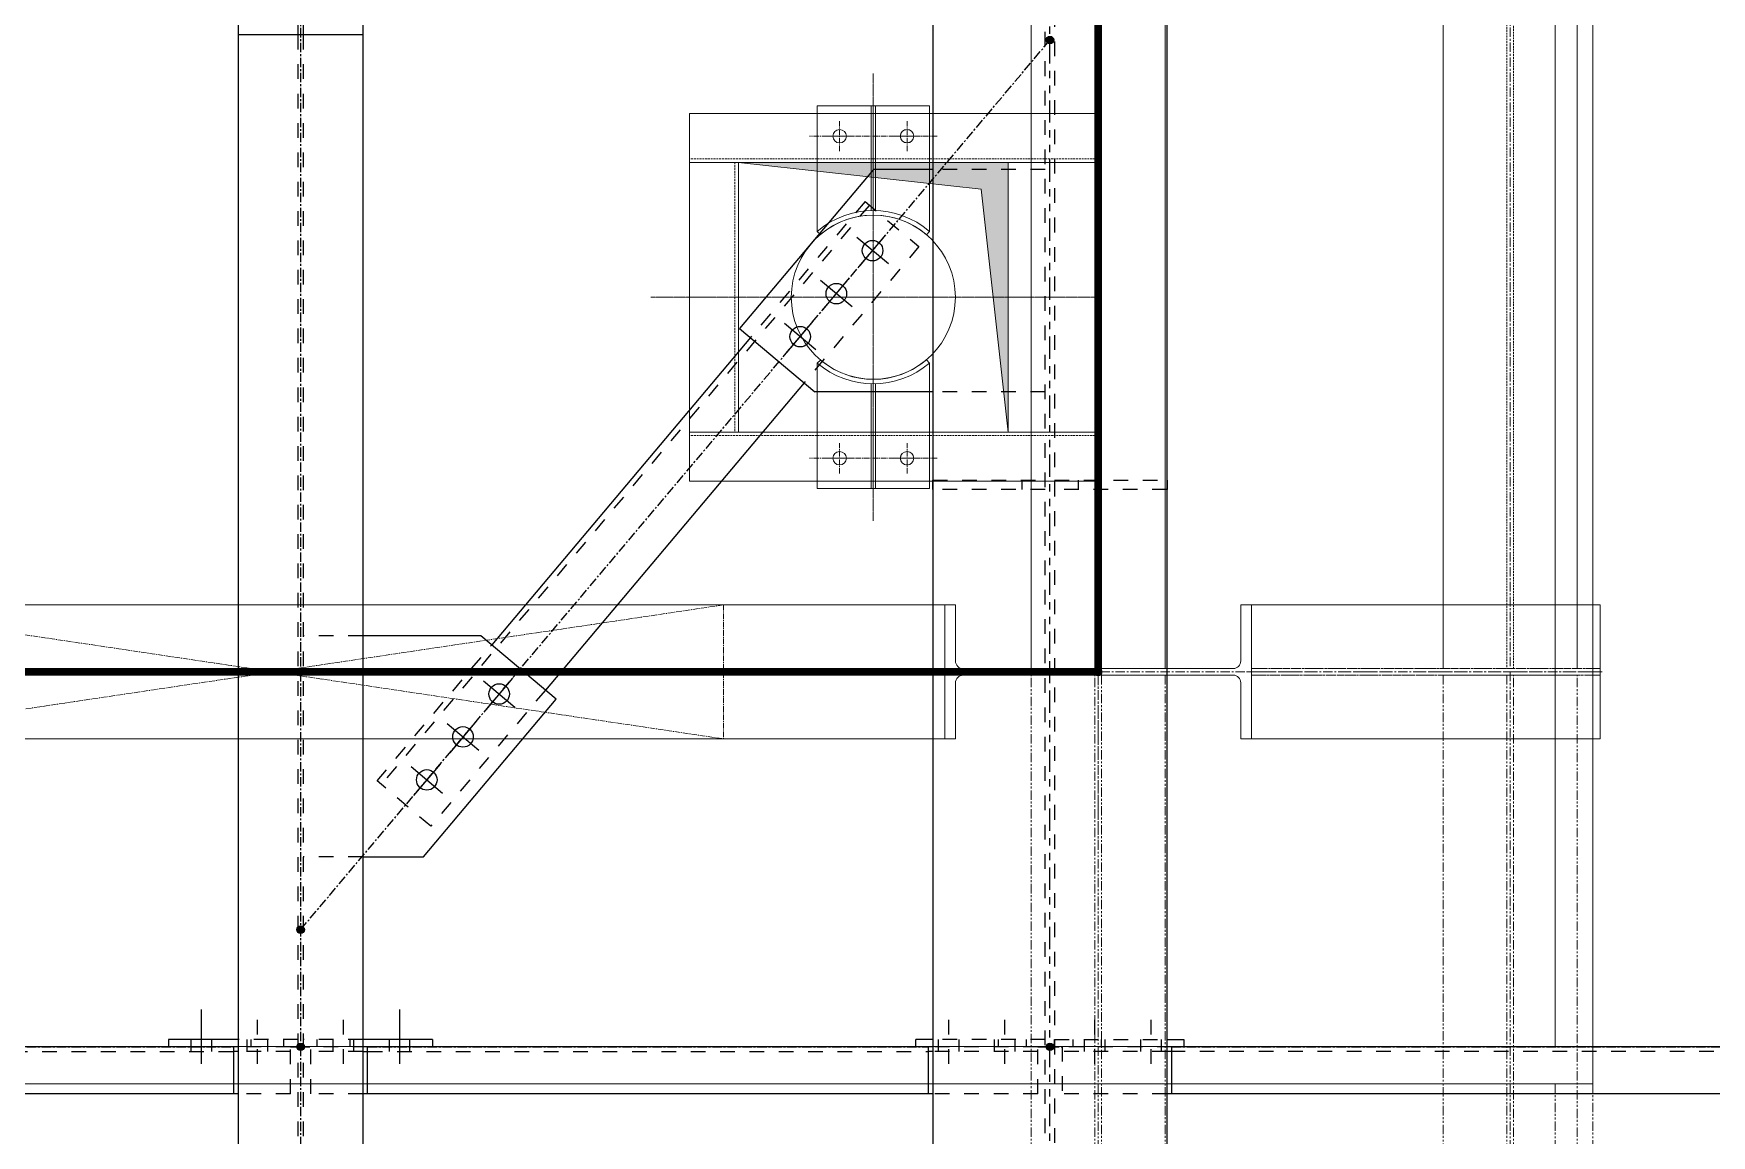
# Model space of a CAD drawing. Header units: inches. Extents: x 209270 to 234360, y -180214 to -150194.
# Drawn here: x 227091 to 229330, y -165882 to -164412 of the extents above; entities that cross this region are included whole.
import ezdxf

# ---------------------------------------------------------------- set-up
doc = ezdxf.new("R2010")
doc.units = ezdxf.units.IN
doc.header["$LTSCALE"] = 10
doc.header["$MEASUREMENT"] = 0
for name, pattern in [('CENTER', [2, 1.25, -0.25, 0.25, -0.25]), ('CENTER2', [1.125, 0.75, -0.125, 0.125, -0.125]), ('DXK_LINE_DOT2', [3.9198, 1.9599, -1.9599]), ('DXK_LINE_DOT5', [7.8785, 2.979, -0.9799, 0.9799, -0.9799, 0.9799, -0.9799]), ('HIDDEN', [0.375, 0.25, -0.125]), ('PHANTOM', [2.5, 1.25, -0.25, 0.25, -0.25, 0.25, -0.25])]:
    doc.linetypes.add(name, pattern=pattern)
for name, color, linetype in [('$AUDIT_BAD_LAYER1', 7, 'Continuous'), ('_STR_0', 2, 'Continuous'), ('_STR_1', 2, 'Continuous'), ('_STR_2', 2, 'Continuous'), ('_STR_4', 2, 'Continuous')]:
    doc.layers.add(name, color=color, linetype=linetype)
for name, color, linetype, lineweight in [('AM_5', 3, 'Continuous', 0), ('CEN', 1, 'CENTER', 9), ('CENETR LINE', 1, 'CENTER2', 9), ('CENTERLINE', 1, 'CENTER2', 9), ('Chute', 191, 'Continuous', 9), ('CIVIL', 6, 'Continuous', 9), ('DIM', 42, 'Continuous', 13), ('handrail', 11, 'FENCELINE1', 9), ('HIDDEN', 3, 'HIDDEN', 9), ('MAIN OBJECT', 2, 'Continuous', 18), ('PHANTOM', 8, 'PHANTOM', 0), ('Sheeting', 4, 'Continuous', 0)]:
    doc.layers.add(name, color=color, linetype=linetype, lineweight=lineweight)
doc.linetypes.add('FENCELINE1', pattern='A,0.25,-0.1,[133,arial.ttf,S=0.1,R=0,X=-0.1,Y=0],-0.1,1', length=1.45)

# ---------------------------------------------------------------- blocks, each defined once
blk = doc.blocks.new('A$C426f7GU6TT')
at = {"layer": 'CEN'}
for p, q in [((0, 235.7), (0, -235.7)), ((-235.7, 0), (235.7, 0))]:
    blk.add_line(p, q, dxfattribs=at)
blk.add_circle((0, 0), 5, dxfattribs=at)
at = {"layer": 'MAIN OBJECT'}
blk.add_lwpolyline([(4.4, -180.2, 0.414214), (14.6, -190.4), (89.4, -190.4), (89.4, -204.7), (-89.4, -204.7), (-89.4, -190.4), (-14.6, -190.4, 0.414214), (-4.4, -180.2), (-4.4, 180.2, 0.414214), (-14.6, 190.4), (-89.4, 190.4), (-89.4, 204.7), (89.4, 204.7), (89.4, 190.4), (14.6, 190.4, 0.414214), (4.4, 180.2), (4.4, -180.2)], format="xyb", dxfattribs=at)
blk = doc.blocks.new('A$Cb10ac4c2')
at = {"layer": 'CENETR LINE'}
for p, q in [((0, 111.9, 0), (0, -40.4, 121420759.9)), ((-85, 0), (85, 0)), ((-27, 0.1, 0), (-63, 0.1, 0)), ((-45, -20.2), (-45, 20.2)), ((63, 0.1, 0), (27, 0.1, 0)), ((45, -20.2), (45, 20.2)), ((45, -20.2), (45, 20.2))]:
    blk.add_line(p, q, dxfattribs=at)
at = {"layer": 'MAIN OBJECT', "ltscale": 10}
for p, q in [((-75, 127.1, -59806266.3), (-71.1, 131.6, 0)), ((-75, -40.4, 60710380), (-75, 127.1, -59806266.3)), ((75, 127.1, -59806267.4), (70.6, 131.1, -59806267.4)), ((75, 127.1, -59806267.4), (75, -40.4, 60710380)), ((-3, 99.4, 4205928.3), (-3, -40.4, 121420759.9)), ((3, 99.4, 4205928.3), (3, -40.4, 121420759.9)), ((75, -40.4, 60710380), (-75, -40.4, 60710380))]:
    blk.add_line(p, q, dxfattribs=at)
at = {"layer": 'MAIN OBJECT'}
for centre in [(-45, 0.1), (45, 0.1)]:
    blk.add_circle(centre, 9, dxfattribs=at)
at = {"layer": 'MAIN OBJECT', "ltscale": 10}
for centre, radius in [((-45, 0), 8.95), ((45, 0.1, 0), 9)]:
    blk.add_circle(centre, radius, dxfattribs=at)
for radius, start, end in [(115.5, 229.5129, 310.4871), (109.5, 229.5133, 310.1102)]:
    blk.add_arc((0, 214.9, -60710380), radius, start, end, dxfattribs=at)
blk = doc.blocks.new('A$CcDSGYTRTRT')
at = {"layer": 'CIVIL'}
h = blk.add_hatch(color=1, dxfattribs=at)
h.dxf.hatch_style = 1
h.paths.add_polyline_path([(-180, 180), (180, 180), (180, -180), (144.3, 143.8)])
at = {"layer": 'CENTERLINE', "ltscale": 0.3}
for p, q in [((0, -296.9, 0), (0, 296.9, 0)), ((-298.5, 0, 0), (298.5, 0, 0))]:
    blk.add_line(p, q, dxfattribs=at)
at = {"layer": 'Chute', "ltscale": 10}
blk.add_circle((0, 0, 0), 109.5, dxfattribs=at)
at = {"layer": 'CIVIL', "color": 1, "elevation": 0}
blk.add_lwpolyline([(180, -180), (144.3, 143.8), (-180, 180)], dxfattribs=at)
at = {"layer": 'CIVIL'}
blk.add_circle((0, 0, 0), 109.5, dxfattribs=at)
at = {"layer": 'HIDDEN'}
for p, q in [((-184.7, 295.6, -170993130.3), (-184.7, -245.4, -121420762.7)), ((184.7, 295.6, -170993130.3), (184.7, -245.4, -121420762.7)), ((180, -184.7, -182131142.6), (-180, -184.7, 0))]:
    blk.add_line(p, q, dxfattribs=at)
at = {"layer": 'MAIN OBJECT'}
for p, q in [((-245.4, 295.6, -110282750.3), (-245.4, -245.4, -60710382.7)), ((-180, 295.6, -170993130.3), (-180, -245.4, -121420762.7)), ((180, 295.6, -170993130.3), (180, -245.4, -121420762.7)), ((245.4, 295.6, -110282750.3), (245.4, -245.4, -60710382.7)), ((180, 180, -121420762.7), (180, -180, -121420762.7)), ((180, -180, -182131142.6), (-180, -180, 0)), ((180, -245.4, -121420762.7), (-245.4, -245.4, 60710380)), ((180, -245.4, 60710380), (-180, -245.4, 60710380)), ((180, -245.4, -121420762.7), (245.4, -245.4, -60710382.7))]:
    blk.add_line(p, q, dxfattribs=at)
at = {"layer": 'MAIN OBJECT', "elevation": 0}
blk.add_lwpolyline([(180, 180), (-180, 180), (-180, -180), (180, -180)], close=True, dxfattribs=at)
at = {"layer": 'AM_5', "rotation": 270}
blk.add_blockref('A$Cb10ac4c2', (-215, 0, -121420759.9), dxfattribs=at)
at = {"layer": 'AM_5', "xscale": -1, "rotation": 90}
blk.add_blockref('A$Cb10ac4c2', (215, 0, -121420759.9), dxfattribs=at)
blk = doc.blocks.new('A$C6febed19')
at = {"layer": 'AM_5', "xscale": -1}
blk.add_blockref('A$CcDSGYTRTRT', (0, 0), dxfattribs=at)
blk = doc.blocks.new('A$C1b4ed5d7')
at = {"layer": 'PHANTOM'}
for p, q in [((11500, 11000, 0), (11500, 0, 0)), ((11700.3, 11000, -0.8), (12174.5, 11000, -0.8)), ((12050, 11000, -0.8), (12050, 4.4, -0.8))]:
    blk.add_line(p, q, dxfattribs=at)
for points, elevation in [([(12170.1, 11089.4), (11704.7, 11089.4), (11704.7, 10910.6), (12170.1, 10910.6)], -0.8), ([(11589.4, 10995.6), (11589.4, 4.4), (11410.6, 4.4), (11410.6, 10995.6)], 0), ([(11504.4, 10995.6), (11504.4, 4.4), (11495.6, 4.4), (11495.6, 10995.6)], 0), ([(12170.1, 11004.4), (11704.7, 11004.4), (11704.7, 10995.6), (12170.1, 10995.6)], -0.8), ([(-660, 10500), (12160, 10500), (12160, -550), (-660, -550)], -0.8), ([(-610, 10450), (12110, 10450), (12110, -500), (-610, -500)], -0.8)]:
    blk.add_lwpolyline(points, close=True, dxfattribs=dict(at, elevation=elevation))
at = {"layer": 'PHANTOM', "elevation": -0.8}
for points in [[(12139.4, 4.4), (12139.4, 10995.6), (11960.6, 10995.6), (11960.6, 4.4)], [(12054.4, 4.4), (12054.4, 10995.6), (12045.6, 10995.6), (12045.6, 4.4)]]:
    blk.add_lwpolyline(points, dxfattribs=at)
blk = doc.blocks.new('A$Ca692a303')
at = {"layer": 'CENETR LINE'}
for p, q in [((1200, 89.4), (0, -89.4)), ((0, 89.4), (1200, -89.4))]:
    blk.add_line(p, q, dxfattribs=at)
blk.add_lwpolyline([(0, -89.4), (0, 89.4), (1200, 89.4), (1200, -89.4)], close=True, dxfattribs=at)
blk = doc.blocks.new('GridLine-116860372-116903 - 114867')
at = {"layer": '_STR_2', "linetype": 'DXK_LINE_DOT5'}
blk.add_line((228447.6, -167130.5), (228447.6, -151923.3), dxfattribs=at)
blk = doc.blocks.new('Part-116860372-115909 - 114867')
at = {"layer": '_STR_1', "linetype": 'DXK_LINE_DOT2'}
for p, q in [((228441.3, -165754.2), (228291.3, -165754.2)), ((228378.8, -165764.2), (228378.8, -165754.2)), ((228416.3, -165764.2), (228416.3, -165754.2))]:
    blk.add_line(p, q, dxfattribs=at)
at = {"layer": '_STR_2', "linetype": 'Continuous'}
for p, q in [((228291.3, -165754.2), (228268.8, -165754.2)), ((228268.8, -165764.2), (228268.8, -165754.2)), ((228291.3, -165764.2), (228285.1, -165764.2))]:
    blk.add_line(p, q, dxfattribs=at)
blk = doc.blocks.new('Part-116860372-114995 - 114867')
at = {"layer": '_STR_4', "linetype": 'Continuous'}
for points in [[(227447.6, -164269.2, -1), (227447.6, -164259.2, -1)], [(227447.6, -167019.2, -1), (227447.6, -167009.2, -1)]]:
    blk.add_hatch(color=256, dxfattribs=at).paths.add_polyline_path(points)
at = {"layer": '_STR_1', "linetype": 'DXK_LINE_DOT2'}
for p, q in [((227364.3, -164281.6), (227364.3, -164407.3)), ((227530.8, -164281.6), (227364.3, -164281.6)), ((227444, -164281.6), (227444, -164407.3)), ((227451.1, -164281.6), (227451.1, -164407.3)), ((227530.8, -164281.6), (227530.8, -164407.3)), ((227444, -164413.5), (227444, -166889.2)), ((227451.1, -164413.5), (227451.1, -166889.2)), ((227364.3, -166895.4), (227364.3, -166998.3)), ((227444, -166895.4), (227444, -166998.3)), ((227451.1, -166895.4), (227451.1, -166998.3)), ((227530.8, -166895.4), (227530.8, -166998.3)), ((227530.8, -166998.3), (227364.3, -166998.3))]:
    blk.add_line(p, q, dxfattribs=at)
at = {"layer": '_STR_2', "linetype": 'Continuous'}
for p, q in [((227364.3, -164407.3), (227364.3, -166895.4)), ((227530.8, -164413.5), (227364.3, -164413.5)), ((227444, -164407.3), (227444, -164413.5)), ((227451.1, -164407.3), (227451.1, -164413.5)), ((227530.8, -164407.3), (227530.8, -166895.4)), ((227530.8, -166889.2), (227364.3, -166889.2)), ((227444, -166889.2), (227444, -166895.4)), ((227451.1, -166889.2), (227451.1, -166895.4))]:
    blk.add_line(p, q, dxfattribs=at)
at = {"layer": '_STR_4', "linetype": 'CENTER'}
blk.add_line((227447.6, -164264.2), (227447.6, -167014.2), dxfattribs=at)
at = {"layer": '_STR_4', "linetype": 'Continuous'}
for centre in [(227447.6, -164264.2), (227447.6, -167014.2)]:
    blk.add_circle(centre, 5, dxfattribs=at)
blk = doc.blocks.new('Part-116860372-115024 - 114867')
at = {"layer": '_STR_4', "linetype": 'Continuous'}
for points in [[(226072.6, -165769.2, -1), (226072.6, -165759.2, -1)], [(227447.6, -165769.2, -1), (227447.6, -165759.2, -1)]]:
    blk.add_hatch(color=256, dxfattribs=at).paths.add_polyline_path(points)
at = {"layer": '_STR_1', "linetype": 'DXK_LINE_DOT2'}
for p, q in [((226086.1, -165826.7), (226086.1, -165764.2)), ((226162.1, -165764.2), (226086.1, -165764.2)), ((226155.8, -165770.4), (226086.1, -165770.4)), ((226162.1, -165770.4), (227358.1, -165770.4)), ((227434, -165764.2), (227358.1, -165764.2)), ((227434, -165770.4), (227364.3, -165770.4)), ((227434, -165826.7), (227434, -165764.2)), ((226155.8, -165826.7), (226086.1, -165826.7)), ((227434, -165826.7), (227364.3, -165826.7))]:
    blk.add_line(p, q, dxfattribs=at)
at = {"layer": '_STR_2', "linetype": 'Continuous'}
for p, q in [((226155.8, -165770.4), (226162.1, -165770.4)), ((227358.1, -165764.2), (226162.1, -165764.2)), ((226162.1, -165764.2), (226162.1, -165826.7)), ((227358.1, -165764.2), (227358.1, -165826.7)), ((227364.3, -165770.4), (227358.1, -165770.4)), ((227364.3, -165826.7), (226155.8, -165826.7))]:
    blk.add_line(p, q, dxfattribs=at)
at = {"layer": '_STR_4', "linetype": 'CENTER'}
for p, q in [((226072.6, -165764.2), (226086.1, -165764.2)), ((226162.1, -165764.2), (227358.1, -165764.2)), ((227434, -165764.2), (227447.6, -165764.2))]:
    blk.add_line(p, q, dxfattribs=at)
at = {"layer": '_STR_4', "linetype": 'Continuous'}
for centre in [(226072.6, -165764.2), (227447.6, -165764.2)]:
    blk.add_circle(centre, 5, dxfattribs=at)
blk = doc.blocks.new('Part-116860372-115025 - 114867')
at = {"layer": '_STR_4', "linetype": 'Continuous'}
for points in [[(227447.6, -165769.2, -1), (227447.6, -165759.2, -1)], [(228447.6, -165769.2, -1), (228447.6, -165759.2, -1)]]:
    blk.add_hatch(color=256, dxfattribs=at).paths.add_polyline_path(points)
at = {"layer": '_STR_1', "linetype": 'DXK_LINE_DOT2'}
for p, q in [((227461.1, -165826.7), (227461.1, -165764.2)), ((227537.1, -165764.2), (227461.1, -165764.2)), ((227530.8, -165770.4), (227461.1, -165770.4)), ((227537.1, -165770.4), (228285.1, -165770.4)), ((228431.3, -165764.2), (228285.1, -165764.2)), ((228431.3, -165770.4), (228291.3, -165770.4)), ((228431.3, -165826.7), (228431.3, -165764.2)), ((227530.8, -165826.7), (227461.1, -165826.7)), ((228431.3, -165826.7), (228291.3, -165826.7))]:
    blk.add_line(p, q, dxfattribs=at)
at = {"layer": '_STR_2', "linetype": 'Continuous'}
for p, q in [((227530.8, -165770.4), (227537.1, -165770.4)), ((228285.1, -165764.2), (227537.1, -165764.2)), ((227537.1, -165826.7), (227537.1, -165764.2)), ((228285.1, -165764.2), (228285.1, -165826.7)), ((228291.3, -165770.4), (228285.1, -165770.4)), ((228291.3, -165826.7), (227530.8, -165826.7))]:
    blk.add_line(p, q, dxfattribs=at)
at = {"layer": '_STR_4', "linetype": 'CENTER'}
for p, q in [((227447.6, -165764.2), (227461.1, -165764.2)), ((227537.1, -165764.2), (228285.1, -165764.2)), ((228431.3, -165764.2), (228447.6, -165764.2))]:
    blk.add_line(p, q, dxfattribs=at)
at = {"layer": '_STR_4', "linetype": 'Continuous'}
for centre in [(227447.6, -165764.2), (228447.6, -165764.2)]:
    blk.add_circle(centre, 5, dxfattribs=at)
blk = doc.blocks.new('Part-116860372-115026 - 114867')
at = {"layer": '_STR_4', "linetype": 'Continuous'}
for points in [[(228447.6, -165769.2, -1), (228447.6, -165759.2, -1)], [(229697.6, -165769.2, -1), (229697.6, -165759.2, -1)]]:
    blk.add_hatch(color=256, dxfattribs=at).paths.add_polyline_path(points)
at = {"layer": '_STR_1', "linetype": 'DXK_LINE_DOT2'}
for p, q in [((228463.8, -165764.2), (228463.8, -165826.7)), ((228610.1, -165764.2), (228463.8, -165764.2)), ((228603.8, -165770.4), (228463.8, -165770.4)), ((229608.1, -165770.4), (228610.1, -165770.4)), ((229608.1, -165764.2), (229684, -165764.2)), ((229684, -165770.4), (229614.3, -165770.4)), ((229684, -165764.2), (229684, -165789.2)), ((229684, -165789.2), (229614.3, -165789.2)), ((228603.8, -165826.7), (228463.8, -165826.7))]:
    blk.add_line(p, q, dxfattribs=at)
at = {"layer": '_STR_2', "linetype": 'Continuous'}
for p, q in [((228610.1, -165770.4), (228603.8, -165770.4)), ((229608.1, -165764.2), (228610.1, -165764.2)), ((228610.1, -165826.7), (228610.1, -165764.2)), ((229608.1, -165764.2), (229608.1, -165826.7)), ((229614.3, -165770.4), (229608.1, -165770.4)), ((229614.3, -165789.2), (229608.1, -165789.2)), ((229608.1, -165826.7), (228603.8, -165826.7))]:
    blk.add_line(p, q, dxfattribs=at)
at = {"layer": '_STR_4', "linetype": 'CENTER'}
for p, q in [((228447.6, -165764.2), (228463.8, -165764.2)), ((228610.1, -165764.2), (229608.1, -165764.2)), ((229684, -165764.2), (229697.6, -165764.2))]:
    blk.add_line(p, q, dxfattribs=at)
at = {"layer": '_STR_4', "linetype": 'Continuous'}
for centre in [(228447.6, -165764.2), (229697.6, -165764.2)]:
    blk.add_circle(centre, 5, dxfattribs=at)
blk = doc.blocks.new('Part-116860372-115911 - 114867')
at = {"layer": '_STR_1', "linetype": 'DXK_LINE_DOT2'}
for p, q in [((228453.8, -165764.2), (228453.8, -165754.2)), ((228453.8, -165754.2), (228603.8, -165754.2)), ((228478.8, -165764.2), (228478.8, -165754.2)), ((228516.3, -165764.2), (228516.3, -165754.2))]:
    blk.add_line(p, q, dxfattribs=at)
at = {"layer": '_STR_2', "linetype": 'Continuous'}
for p, q in [((228603.8, -165754.2), (228626.3, -165754.2)), ((228626.3, -165754.2), (228626.3, -165764.2)), ((228610.1, -165764.2), (228603.8, -165764.2))]:
    blk.add_line(p, q, dxfattribs=at)
blk = doc.blocks.new('Part-116860372-115076 - 114867')
at = {"layer": '_STR_4', "linetype": 'Continuous'}
for points in [[(228447.6, -164425.4, -1), (228447.6, -164415.4, -1)], [(227447.6, -165612.9, -1), (227447.6, -165602.9, -1)]]:
    blk.add_hatch(color=256, dxfattribs=at).paths.add_polyline_path(points)
at = {"layer": '_STR_1', "linetype": 'DXK_LINE_DOT2'}
for p, q in [((228200.9, -164635.8), (228047.9, -164817.4)), ((228200.9, -164635.8), (228272.6, -164696.1)), ((228206.6, -164640.6), (227555.3, -165414)), ((228272.6, -164696.1), (228119.6, -164877.8)), ((227549.6, -165409.2), (227702.6, -165227.5)), ((227774.3, -165287.9), (227621.3, -165469.6)), ((227621.3, -165469.6), (227549.6, -165409.2))]:
    blk.add_line(p, q, dxfattribs=at)
at = {"layer": '_STR_2', "linetype": 'Continuous'}
for p, q in [((228047.9, -164817.4), (227702.6, -165227.5)), ((228119.6, -164877.8), (227774.3, -165287.9))]:
    blk.add_line(p, q, dxfattribs=at)
at = {"layer": '_STR_4', "linetype": 'CENTER'}
blk.add_line((227447.6, -165607.9), (228447.6, -164420.4), dxfattribs=at)
at = {"layer": '_STR_4', "linetype": 'Continuous'}
for centre in [(228447.6, -164420.4), (227447.6, -165607.9)]:
    blk.add_circle(centre, 5, dxfattribs=at)
blk = doc.blocks.new('Part-116860372-115115 - 114867')
at = {"layer": '_STR_2', "linetype": 'Continuous'}
for p, q in [((228291.3, -158620.9), (228291.3, -166624.2)), ((228603.8, -166624.2), (228603.8, -158620.9))]:
    blk.add_line(p, q, dxfattribs=at)
blk = doc.blocks.new('Part-116860372-115117 - 114867')
at = {"layer": '_STR_1', "linetype": 'DXK_LINE_DOT2'}
for p, q in [((228441.3, -166624.2), (228441.3, -158620.9)), ((228453.8, -158620.9), (228453.8, -166624.2))]:
    blk.add_line(p, q, dxfattribs=at)
blk = doc.blocks.new('Bolt-116860372-115912 - 114867')
at = {"layer": '_STR_1', "linetype": 'DXK_LINE_DOT2'}
for p, q in [((228507.6, -165786.7), (228507.6, -165714.2)), ((228582.6, -165786.7), (228582.6, -165714.2)), ((228493.8, -165764.2), (228493.8, -165754.2)), ((228521.3, -165764.2), (228521.3, -165754.2)), ((228568.8, -165764.2), (228568.8, -165754.2)), ((228596.3, -165764.2), (228596.3, -165754.2)), ((228493.8, -165770.4), (228493.8, -165764.2)), ((228521.3, -165770.4), (228521.3, -165764.2)), ((228568.8, -165770.4), (228568.8, -165764.2)), ((228596.3, -165770.4), (228596.3, -165764.2))]:
    blk.add_line(p, q, dxfattribs=at)
blk = doc.blocks.new('Bolt-116860372-115910 - 114867')
at = {"layer": '_STR_1', "linetype": 'DXK_LINE_DOT2'}
for p, q in [((228312.6, -165786.7), (228312.6, -165714.2)), ((228387.6, -165786.7), (228387.6, -165714.2)), ((228298.8, -165764.2), (228298.8, -165754.2)), ((228326.3, -165764.2), (228326.3, -165754.2)), ((228373.8, -165764.2), (228373.8, -165754.2)), ((228401.3, -165764.2), (228401.3, -165754.2)), ((228298.8, -165770.4), (228298.8, -165764.2)), ((228326.3, -165770.4), (228326.3, -165764.2)), ((228373.8, -165770.4), (228373.8, -165764.2)), ((228401.3, -165770.4), (228401.3, -165764.2))]:
    blk.add_line(p, q, dxfattribs=at)
blk = doc.blocks.new('Part-116860372-115661 - 114867')
at = {"layer": '_STR_1', "linetype": 'DXK_LINE_DOT2'}
for p, q in [((227530.8, -165754.2), (227451.1, -165754.2)), ((227469.9, -165764.2), (227469.9, -165754.2)), ((227513.6, -165764.2), (227513.6, -165754.2))]:
    blk.add_line(p, q, dxfattribs=at)
at = {"layer": '_STR_2', "linetype": 'Continuous'}
for p, q in [((227623.6, -165754.2), (227530.8, -165754.2)), ((227623.6, -165754.2), (227623.6, -165764.2)), ((227537.1, -165764.2), (227530.8, -165764.2))]:
    blk.add_line(p, q, dxfattribs=at)
blk = doc.blocks.new('Bolt-116860372-115662 - 114867')
at = {"layer": '_STR_1', "linetype": 'DXK_LINE_DOT2'}
for p, q in [((227504.9, -165786.7), (227504.9, -165714.2)), ((227491.1, -165764.2), (227491.1, -165754.2)), ((227518.6, -165764.2), (227518.6, -165754.2)), ((227491.1, -165770.4), (227491.1, -165764.2)), ((227518.6, -165770.4), (227518.6, -165764.2))]:
    blk.add_line(p, q, dxfattribs=at)
at = {"layer": '_STR_2', "linetype": 'Continuous'}
for p, q in [((227579.9, -165786.7), (227579.9, -165714.2)), ((227566.1, -165764.2), (227566.1, -165754.2)), ((227593.6, -165764.2), (227593.6, -165754.2)), ((227566.1, -165770.4), (227566.1, -165764.2)), ((227593.6, -165770.4), (227593.6, -165764.2))]:
    blk.add_line(p, q, dxfattribs=at)
blk = doc.blocks.new('Part-116860372-115663 - 114867')
at = {"layer": '_STR_1', "linetype": 'DXK_LINE_DOT2'}
for p, q in [((227444, -165754.2), (227364.3, -165754.2)), ((227381.5, -165764.2), (227381.5, -165754.2)), ((227425.3, -165764.2), (227425.3, -165754.2))]:
    blk.add_line(p, q, dxfattribs=at)
at = {"layer": '_STR_2', "linetype": 'Continuous'}
for p, q in [((227364.3, -165754.2), (227271.5, -165754.2)), ((227271.5, -165754.2), (227271.5, -165764.2)), ((227364.3, -165764.2), (227358.1, -165764.2))]:
    blk.add_line(p, q, dxfattribs=at)
blk = doc.blocks.new('Bolt-116860372-115664 - 114867')
at = {"layer": '_STR_1', "linetype": 'DXK_LINE_DOT2'}
for p, q in [((227390.3, -165786.7), (227390.3, -165714.2)), ((227376.5, -165764.2), (227376.5, -165754.2)), ((227404, -165764.2), (227404, -165754.2)), ((227376.5, -165770.4), (227376.5, -165764.2)), ((227404, -165770.4), (227404, -165764.2))]:
    blk.add_line(p, q, dxfattribs=at)
at = {"layer": '_STR_2', "linetype": 'Continuous'}
for p, q in [((227315.3, -165786.7), (227315.3, -165714.2)), ((227301.5, -165764.2), (227301.5, -165754.2)), ((227329, -165764.2), (227329, -165754.2)), ((227301.5, -165770.4), (227301.5, -165764.2)), ((227329, -165770.4), (227329, -165764.2))]:
    blk.add_line(p, q, dxfattribs=at)
blk = doc.blocks.new('Bolt-116860372-116294 - 114867')
at = {"layer": '_STR_2', "linetype": 'Continuous'}
for p, q in [((228232, -164719.1), (228189.9, -164683.7)), ((228193.2, -164722.5), (228228.6, -164680.4)), ((228183.7, -164776.5), (228141.6, -164741.1)), ((228144.9, -164779.8), (228180.3, -164737.8)), ((228096.6, -164837.2), (228132, -164795.1)), ((228135.3, -164833.9), (228093.3, -164798.5))]:
    blk.add_line(p, q, dxfattribs=at)
for centre in [(228210.9, -164701.4), (228162.6, -164758.8), (228114.3, -164816.2)]:
    blk.add_circle(centre, 13.7, dxfattribs=at)
blk = doc.blocks.new('Part-116860372-116356 - 114867')
at = {"layer": '_STR_1', "linetype": 'DXK_LINE_DOT2'}
for p, q in [((228453.8, -165007.9), (228603.8, -165007.9)), ((228485.1, -165007.9), (228485.1, -165020.4)), ((228603.8, -165007.9), (228603.8, -165020.4)), ((228603.8, -165020.4), (228453.8, -165020.4))]:
    blk.add_line(p, q, dxfattribs=at)
blk = doc.blocks.new('Part-116860372-116293 - 114867')
at = {"layer": '_STR_1', "linetype": 'DXK_LINE_DOT2'}
for p, q in [((228441.3, -164593.1), (228291.3, -164593.1)), ((228441.3, -164889.9), (228291.3, -164889.9))]:
    blk.add_line(p, q, dxfattribs=at)
at = {"layer": '_STR_2', "linetype": 'Continuous'}
for p, q in [((228212.3, -164593.1), (228033.5, -164805.3)), ((228291.3, -164593.1), (228212.3, -164593.1)), ((228033.5, -164805.3), (228133.9, -164889.9)), ((228291.3, -164889.9), (228133.9, -164889.9))]:
    blk.add_line(p, q, dxfattribs=at)
blk = doc.blocks.new('Bolt-116860372-116297 - 114867')
at = {"layer": '_STR_2', "linetype": 'Continuous'}
for p, q in [((227691.6, -165275.5), (227733.7, -165310.9)), ((227730.3, -165272.1), (227694.9, -165314.2)), ((227643.3, -165332.8), (227685.3, -165368.3)), ((227682, -165329.5), (227646.6, -165371.6)), ((227595, -165390.2), (227637, -165425.6)), ((227633.7, -165386.9), (227598.3, -165428.9))]:
    blk.add_line(p, q, dxfattribs=at)
for centre in [(227712.6, -165293.2), (227664.3, -165350.5), (227616, -165407.9)]:
    blk.add_circle(centre, 13.7, dxfattribs=at)
blk = doc.blocks.new('Part-116860372-116296 - 114867')
at = {"layer": '_STR_1', "linetype": 'DXK_LINE_DOT2'}
for p, q in [((227530.8, -165215.4), (227451.1, -165215.4)), ((227530.8, -165510.4), (227451.1, -165510.4))]:
    blk.add_line(p, q, dxfattribs=at)
at = {"layer": '_STR_2', "linetype": 'Continuous'}
for p, q in [((227688.2, -165215.4), (227530.8, -165215.4)), ((227788.6, -165300), (227688.2, -165215.4)), ((227611.4, -165510.4), (227788.6, -165300)), ((227530.8, -165510.4), (227611.4, -165510.4))]:
    blk.add_line(p, q, dxfattribs=at)
blk = doc.blocks.new('Part-116860372-116357 - 114867')
at = {"layer": '_STR_1', "linetype": 'DXK_LINE_DOT2'}
for p, q in [((228291.3, -165020.4), (228291.3, -165007.9)), ((228291.3, -165007.9), (228441.3, -165007.9)), ((228410.1, -165007.9), (228410.1, -165020.4)), ((228441.3, -165020.4), (228291.3, -165020.4))]:
    blk.add_line(p, q, dxfattribs=at)
blk = doc.blocks.new('Part-116860372-157427 - 114867')
at = {"layer": '_STR_1', "linetype": 'DXK_LINE_DOT2'}
for p, q in [((228291.3, -163770.4), (228291.3, -165007.9)), ((228603.8, -165007.9), (228603.8, -163770.4)), ((228291.3, -165020.4), (228291.3, -166132.9)), ((228603.8, -166132.9), (228603.8, -165020.4))]:
    blk.add_line(p, q, dxfattribs=at)

msp = doc.modelspace()

# ---------------------------------------------------------------- linework, layer by layer
at = {"layer": 'CEN'}
for p, q in [((229061.8, -155263.7), (229061.8, -165259.3)), ((217212.2, -165263.7), (228311.6, -165263.7)), ((228712.2, -165263.7), (229186.4, -165263.7))]:
    msp.add_line(p, q, dxfattribs=at)
at = {"layer": 'CEN', "elevation": 0.8}
msp.add_lwpolyline([(217011.9, -155263.7), (228511.9, -155263.7), (228511.9, -165263.7), (217011.9, -165263.7)], close=True, dxfattribs=at)
msp.add_lwpolyline([(217011.9, -165263.7), (217011.9, -165263.7), (228511.9, -165263.7), (228511.9, -165268.7)], dxfattribs=at)
at = {"layer": 'handrail', "const_width": 10}
msp.add_lwpolyline([(217011.9, -157988.4), (217011.9, -165263.7), (228511.9, -165263.7), (228511.9, -163968.7)], dxfattribs=at)
at = {"layer": 'HIDDEN'}
msp.add_lwpolyline([(228507.5, -165259.3), (228507.5, -155268.1), (228516.3, -155268.1), (228516.3, -165259.3)], close=True, dxfattribs=at)
at = {"layer": 'HIDDEN', "elevation": 0}
msp.add_lwpolyline([(229066.2, -165259.3), (229066.2, -155268.1), (229057.4, -155268.1), (229057.4, -165259.3)], dxfattribs=at)
for points in [[(228307.2, -165268.1), (217216.6, -165268.1), (217216.6, -165259.3), (228307.2, -165259.3)], [(229182, -165268.1), (228716.6, -165268.1), (228716.6, -165259.3), (229182, -165259.3)]]:
    msp.add_lwpolyline(points, close=True, dxfattribs=at)
at = {"layer": 'MAIN OBJECT'}
msp.add_lwpolyline([(228422.5, -165259.3), (228422.5, -155268.1), (228601.3, -155268.1), (228601.3, -165259.3)], close=True, dxfattribs=at)
at = {"layer": 'MAIN OBJECT', "elevation": 0}
msp.add_lwpolyline([(229151.2, -165259.3), (229151.2, -155268.1), (228972.4, -155268.1), (228972.4, -165259.3)], dxfattribs=at)
for points in [[(228307.2, -165353.1), (217216.6, -165353.1), (217216.6, -165174.3), (228307.2, -165174.3)], [(229182, -165353.1), (228716.6, -165353.1), (228716.6, -165174.3), (229182, -165174.3)]]:
    msp.add_lwpolyline(points, close=True, dxfattribs=at)
at = {"layer": 'Sheeting'}
for points in [[(216351.9, -154713.7), (229171.9, -154713.7), (229171.9, -165813.7), (216351.9, -165813.7)], [(216401.9, -154763.7), (229121.9, -154763.7), (229121.9, -165763.7), (216401.9, -165763.7)]]:
    msp.add_lwpolyline(points, close=True, dxfattribs=at)

# ---------------------------------------------------------------- block references
at = {"layer": '$AUDIT_BAD_LAYER1', "rotation": 270.0096740856855}
msp.add_blockref('A$C426f7GU6TT', (228511.9, -165263.7, 0), dxfattribs=at)
at = {"layer": '_STR_0', "zscale": 0.8}
for name in ['GridLine-116860372-116903 - 114867', 'Part-116860372-115115 - 114867', 'Part-116860372-157427 - 114867', 'Part-116860372-115117 - 114867', 'Part-116860372-114995 - 114867', 'Part-116860372-115076 - 114867', 'Part-116860372-116293 - 114867', 'Bolt-116860372-116294 - 114867', 'Part-116860372-116357 - 114867', 'Part-116860372-116356 - 114867', 'Part-116860372-116296 - 114867', 'Bolt-116860372-116297 - 114867', 'Bolt-116860372-115664 - 114867', 'Bolt-116860372-115662 - 114867', 'Bolt-116860372-115910 - 114867', 'Bolt-116860372-115912 - 114867', 'Part-116860372-115024 - 114867', 'Part-116860372-115663 - 114867', 'Part-116860372-115025 - 114867', 'Part-116860372-115661 - 114867', 'Part-116860372-115909 - 114867', 'Part-116860372-115026 - 114867', 'Part-116860372-115911 - 114867']:
    msp.add_blockref(name, (0, 0), dxfattribs=at)
at = {"layer": 'DIM', "rotation": 270}
msp.add_blockref('A$C6febed19', (228211.9, -164763.6, 0.8), dxfattribs=at)
at = {"layer": 'DIM'}
for name, p in [('A$C1b4ed5d7', (217011.9, -176263.7, 0.8)), ('A$Ca692a303', (226811.9, -165263.7, 0.8))]:
    msp.add_blockref(name, p, dxfattribs=at)

doc.saveas('drawing.dxf')
